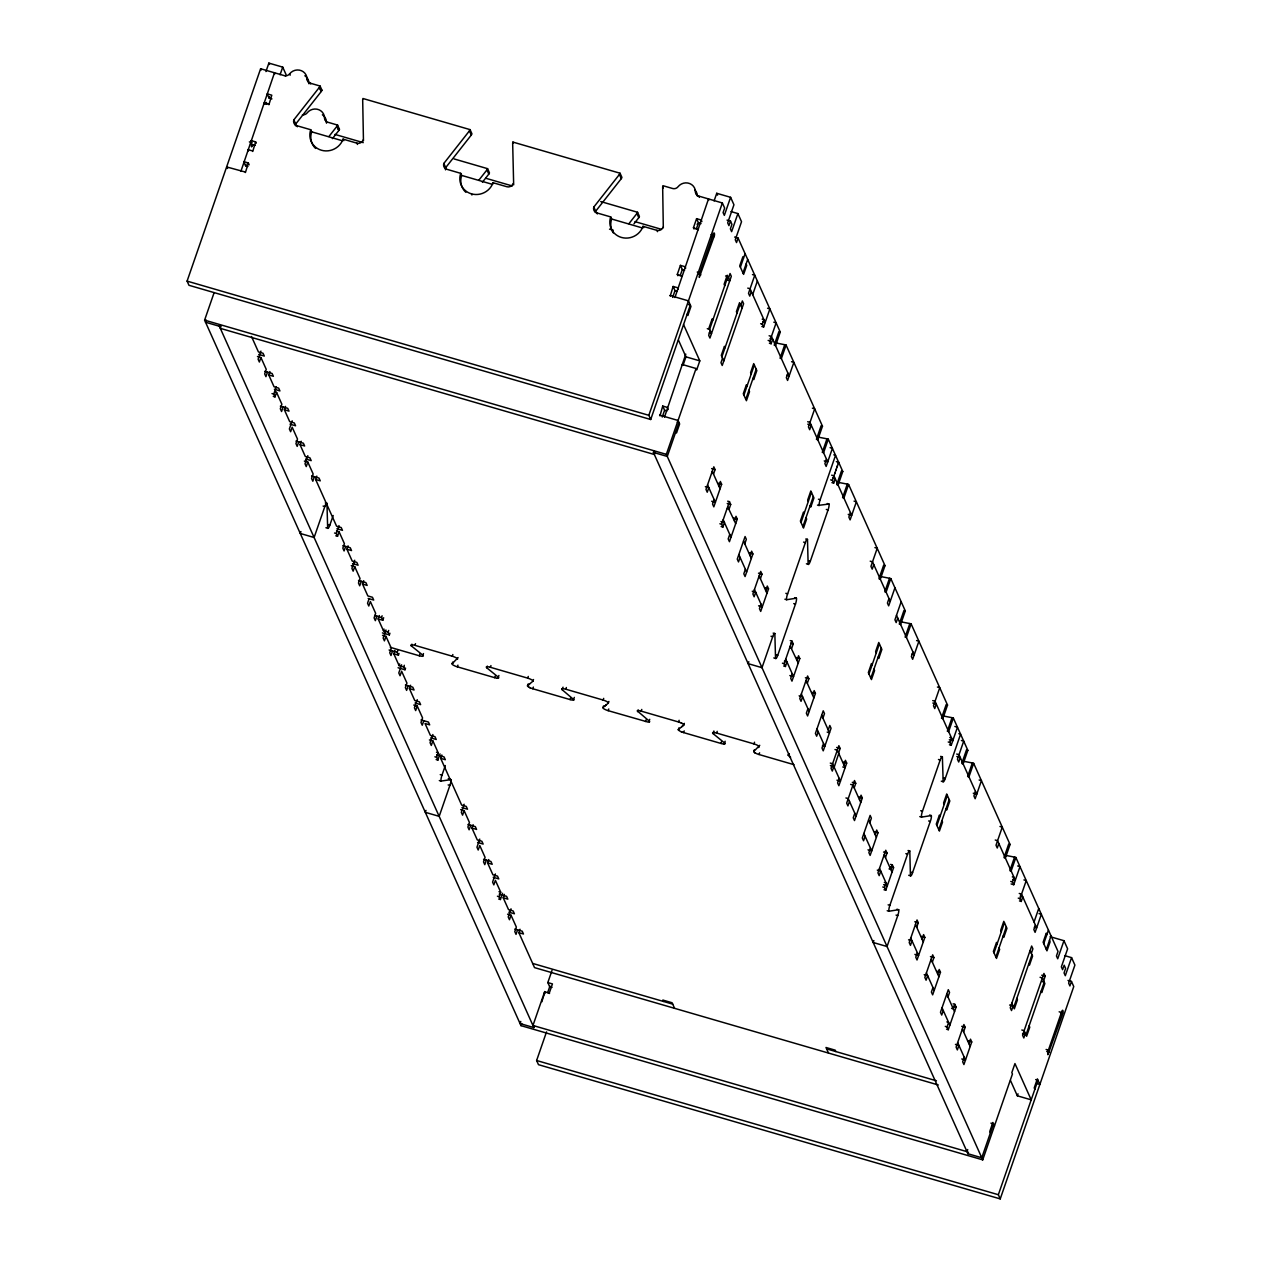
<?xml version="1.0" encoding="UTF-8"?>
<svg xmlns="http://www.w3.org/2000/svg" width="1262" height="1262" viewBox="0 0 1262 1262"><rect width="100%" height="100%" fill="white"/><g stroke="black" fill="none" stroke-linecap="round" stroke-linejoin="round"><path stroke-width="1.5" d="M528.147 683.972L527.548 685.676A4.922 1.136 19.1 0 0 532.785 688.752L570.881 699.811A4.922 1.136 19.1 0 0 574.084 699.889L562.158 689.715L563.041 687.175M603.552 705.9L602.968 707.588A4.922 1.136 19.1 0 0 608.205 710.68L647.753 722.006A4.922 1.136 19.1 0 0 649.141 721.012L637.215 710.837A4.922 1.136 19.1 0 1 640.418 710.916L678.53 721.974A4.922 1.136 19.1 0 1 683.752 725.051L684.335 723.363M678.483 730.02A4.701 1.088 19.1 0 1 678.341 729.767L678.972 727.827M266.661 104.083L266.44 102.49L265.351 104.052M678.388 729.515L683.752 725.051M805.771 538.984L807.491 539.489A4.922 1.025 -73.8 0 0 805.929 541.051L787.046 595.585A4.922 1.025 -73.8 0 0 786.636 599.734L784.901 599.229M908.703 875.292L910.438 875.796A4.922 1.025 -73.8 0 0 912 874.25L930.883 819.716A4.922 1.025 -73.8 0 0 931.293 815.567L929.573 815.063M256.218 143.205L255.634 141.896L251.012 140.555C252.368 142.085 250.097 150.919 252.889 144.736M727.717 501.188L729.452 501.677L721.627 524.266L722.874 527.059L721.138 526.554M727.685 506.772L735.699 523.635M790.249 640.607L791.968 641.112L784.159 663.702L785.406 666.494L783.67 665.989M790.217 646.191L798.231 663.055M688.027 304.363L690.33 305.041L650.703 419.505L188.969 285.291L187.091 281.11L260.619 68.747L284.218 75.61A4.922 4.669 -24.2 0 0 289.613 73.859A9.828 9.339 -24.2 0 1 307.029 78.922A4.922 4.669 -24.2 0 0 310.342 83.197L310.689 83.986M265.935 71.571L268.869 63.1L282.72 67.123L286.064 74.584L285.464 76.272M247.888 166.489L245.585 165.811L246.106 164.312M271.945 98.893L269.058 98.042L269.516 96.732M245.427 172.531L248.33 162.972L243.708 161.631L245.585 165.811M252.731 151.456L255.634 141.896M268.901 104.762L271.787 95.202L267.181 93.861L269.058 98.042M280.069 74.758L282.72 67.123M1010.515 1080.556L1017.346 1095.81L1031.196 1099.833L1014.948 1063.582L1011.824 1072.621L1012.439 1074.009L982.719 1159.857L520.985 1025.643L204.602 320.138L214.13 292.61M206.274 320.122L205.532 322.236L219.383 326.259L533.889 1027.583L520.039 1023.561L520.78 1021.447M219.383 326.259L219.935 324.713M221.055 326.243L220.329 328.357L654.363 454.509L655.088 452.395M260.934 351.104L258.111 359.228L259.357 362.02L260.934 357.509L257.464 356.499M267.497 372.148L265.935 376.66L264.673 373.867L266.25 369.356L260.934 357.509M274.39 389.295L279.927 390.92L278.681 388.128L274.059 386.787L268.743 374.924L269.91 371.549M273.27 396.378L274.99 396.883L273.744 394.091L276.283 386.74M274.99 396.883L276.567 392.356L274.832 391.851M283.13 406.995L281.568 411.522L280.306 408.73L281.868 404.219L276.567 392.356M290.023 424.158L295.56 425.767L294.314 422.975L289.692 421.634L284.376 409.787L285.543 406.396M292.185 420.814L289.377 428.954L290.623 431.73L292.185 427.219L297.501 439.066L295.939 443.593L297.185 446.369L298.763 441.858M305.656 459.021L311.193 460.63L309.931 457.838L305.325 456.497L300.009 444.65L301.176 441.258M307.818 455.677L305.01 463.801L306.256 466.593L307.818 462.081L304.363 461.072M314.396 476.72L312.818 481.232L311.572 478.44L313.134 473.928L307.818 462.081M336.907 528.731L342.459 530.34L341.197 527.548L336.591 526.207L315.642 479.497L316.809 476.121M300.94 531.539L300.261 533.463L314.112 537.502L324.839 506.519A4.922 1.025 -73.8 0 1 326.953 503.333L325.28 502.939M325.927 527.737L327.663 528.226A4.922 1.025 -73.8 0 0 329.855 525.102L333.184 515.511M335.787 535.798L337.522 536.303L336.276 533.51L339.005 525.607M337.522 536.303L339.084 531.791L336.481 531.034M345.646 546.43L344.084 550.942L342.838 548.15L344.4 543.638L339.084 531.791M352.54 563.593L358.077 565.202L356.83 562.41L352.208 561.069L346.908 549.222L348.075 545.831M354.717 560.249L351.909 568.373L353.155 571.165L354.717 566.638L351.262 565.644M361.279 581.277L359.717 585.805L358.471 583.012L360.033 578.501L354.717 566.638M368.173 598.44L373.71 600.049L372.464 597.273L367.841 595.932L362.525 584.069L363.708 580.678M369.103 598.709L367.542 603.236L368.788 606.012L370.35 601.501L375.666 613.348L374.104 617.875L375.35 620.667L376.912 616.14M382.418 632.893L389.343 634.912L388.097 632.12L383.474 630.779L378.158 618.932L379.341 615.54M378.158 618.932L382.78 620.273L381.534 617.481L382.118 615.793M382.78 620.273L383.664 617.733M383.474 630.779L384.058 629.091M385.983 629.959L383.159 638.083L384.421 640.875L385.983 636.363L382.512 635.354M388.097 632.12L388.68 630.432M389.343 634.912L389.926 633.224M392.545 651.003L390.983 655.514L389.737 652.722L391.299 648.211L385.983 636.363M398.051 667.756L404.976 669.775L403.73 666.983L399.107 665.642L393.791 653.795L394.974 650.403M393.791 653.795L398.413 655.136L397.167 652.344L397.751 650.64M398.413 655.136L398.997 653.432M399.107 665.642L399.691 663.938M401.616 664.806L398.792 672.946L400.054 675.738L401.616 671.21L406.932 683.073L405.354 687.585L406.616 690.377L408.178 685.85M403.73 666.983L404.313 665.279M423.48 653.558L422.896 655.246L411.333 645.876L411.917 644.172M404.976 669.775L405.559 668.071M411.333 645.876A4.922 1.136 19.1 0 1 411.081 644.977L411.775 644.819A4.922 1.136 19.1 0 1 414.693 645.292L415.529 643.667M390.305 647.343L419.284 655.767L419.867 654.063M415.072 703.013L420.609 704.622L419.363 701.846L414.741 700.489L409.424 688.642L410.607 685.25M417.249 699.669L414.425 707.808L415.671 710.585L417.249 706.073L413.778 705.064M423.811 720.712L422.249 725.224L420.987 722.448L422.565 717.92L417.249 706.073M414.946 645.355L452.269 656.208L452.853 654.521M452.727 662.061L452.143 663.749A4.922 1.136 19.1 0 0 452.08 663.938L452.395 664.459A4.922 1.136 19.1 0 0 453.799 665.405L455.219 666.084A4.922 1.136 19.1 0 0 457.365 666.825L494.688 677.678A4.922 1.136 19.1 0 0 498.316 677.173L498.9 675.47M452.806 663.197L452.143 663.749L458.09 657.597M432.882 734.531L430.058 742.655L431.304 745.448L432.882 740.936L429.411 739.926M457.365 666.825L457.948 665.137M436.147 759.582L437.882 760.087L436.62 757.295L438.182 752.783L432.882 740.936M437.882 760.087L440.028 753.871M461.971 807.585L467.508 809.194L466.262 806.402L461.64 805.061L440.69 758.352L441.858 754.976M425.988 810.393L425.31 812.318L439.176 816.356L449.903 785.374M439.318 780.563L441.053 781.068A4.922 1.025 -73.8 0 1 441.984 775.152L445.312 765.545M487.337 666.099L486.738 667.787L498.316 677.173M486.58 666.857A4.701 1.088 19.1 0 1 486.911 666.762L487.921 666.778A4.922 1.136 19.1 0 1 490.366 667.282L490.95 665.595M494.688 677.678L495.288 675.99M464.132 804.241L461.324 812.381L462.57 815.157L464.132 810.646L460.677 809.636M470.71 825.285L469.133 829.797L467.887 827.02L469.448 822.493L464.132 810.646M477.588 842.448L483.141 844.057L481.879 841.265L477.273 839.924L471.956 828.077L473.124 824.685M533.51 679.524L532.911 681.212A4.922 1.136 19.1 0 0 527.69 678.136L528.273 676.432M479.765 839.104L476.957 847.228L478.203 850.02L479.765 845.508L485.081 857.355L483.52 861.867L484.766 864.659L486.327 860.148M532.785 688.752L533.369 687.064M670.232 296.018L673.119 286.458L677.741 287.799L678.325 289.108M677.883 275.715L677.3 274.406L680.423 265.367L685.045 266.708L685.692 268.143M694.053 229.021L693.453 227.712L696.592 218.673L701.215 220.03L701.909 221.591M672.646 297.406L674.996 290.639L673.119 286.458M680.155 275.763L682.3 269.547L680.423 265.367M696.308 229.069L698.47 222.869L696.592 218.673M714.103 200.91L716.737 193.291L730.603 197.314L733.948 204.76L727.685 222.838L728.931 225.63L730.493 221.102L727.038 220.109M493.221 877.295L498.774 878.904L497.512 876.128L492.906 874.787L487.589 862.924L488.757 859.548M650.703 419.505L648.826 415.308L722.353 202.961L698.769 196.099A4.922 4.669 -24.2 0 1 695.457 191.824A9.828 9.339 -24.2 0 0 678.041 186.76A4.922 4.669 -24.2 0 1 672.646 188.511L662.913 185.688A4.922 4.669 -24.2 0 0 662.66 187.028L663.307 227.696M495.398 873.951L492.59 882.091L493.836 884.883L495.398 880.355L500.714 892.202L499.153 896.73L500.399 899.522L498.664 899.017M730.603 197.314L724.341 215.376L723.094 212.6L724.656 208.072L722.353 202.961M659.947 415.892L662.724 406.064L667.346 407.405L668.276 409.503M562.158 689.715A4.922 1.136 19.1 0 1 563.546 688.721L565.786 689.21L566.37 687.506M662.25 417.028L664.601 410.245L662.724 406.064M685.787 354.149L664.506 417.091M683.026 365.317L685.96 356.846L678.499 340.204M990.922 1123.133L993.509 1123.89L981.773 1157.775L967.922 1153.736L653.416 452.427L653.953 450.865M500.399 899.522L502.56 893.307M730.966 211.559L737.891 213.578L731.629 231.656L730.382 228.864L731.944 224.336L730.493 221.102M570.108 699.605L570.692 697.902M508.854 912.158L514.407 913.767L513.145 910.975L508.539 909.634L503.222 897.787L504.39 894.395M573.721 699.101L574.32 697.397M734.626 237.051L738.096 238.061L736.535 242.572L735.273 239.78L741.535 221.718L737.891 213.578M982.719 1159.857L666.336 454.352L696.056 368.504L682.206 364.481L682.6 365.349M683.562 324.618L699.811 360.869L696.687 369.908L696.056 368.504M710.238 330.754L708.676 335.266L709.938 338.058L731.313 276.315L730.067 273.523L728.505 278.034M511.031 908.814L508.223 916.938L509.469 919.73L511.031 915.218L507.576 914.209M740.384 267.181L745.085 253.63M742.987 272.986L747.688 259.436M517.594 929.857L516.032 934.369L514.786 931.577L516.347 927.065L511.031 915.218M938.281 1084.973L534.536 967.623L518.856 932.65L520.023 929.258M608.915 701.435L608.331 703.139A4.922 1.136 19.1 0 0 603.11 700.047L603.693 698.359M721.911 356.767L740.163 304.063M722.542 358.171L720.981 362.683L722.227 365.475L743.602 303.732L742.356 300.94L740.794 305.451M751.332 291.569L749.754 296.097L748.508 293.305L754.771 275.226L752.467 274.564M608.205 710.68L608.789 708.976M752.688 294.598L757.374 281.047M761.885 326.495L763.62 327L762.374 324.208L763.936 319.696L762.201 319.191M705.348 486.675L708.818 487.684L707.241 492.212L705.994 489.419L713.819 466.83L715.065 469.622L713.503 474.133M520.985 1025.643L521.711 1023.529M763.62 327L769.883 308.922L767.564 308.259M743.902 395.132L754.329 365.018M637.578 711.642L638.162 709.938M745.779 399.313L756.206 369.198M714.118 499.531L712.557 504.059L713.819 506.851L721.627 484.261L720.381 481.469L718.819 485.98M641.191 711.121L641.774 709.433M769.394 343.232L771.129 343.737L769.867 340.945L776.13 322.867L773.827 322.204M549.538 993.478L544.695 991.601L532.958 1025.485L966.992 1151.654L967.717 1149.54M551.999 987.42L549.696 986.758L547.818 982.577L552.03 970.399M542.076 1000.782L542.029 1001.697M542.266 1000.214L543.244 997.39M543.638 996.254L544.616 993.431M533.889 1027.583L534.441 1026.038M771.129 343.737L772.691 339.21L770.088 338.453M547.692 992.547L549.948 986.048M549.317 992.957L552.44 983.918L547.818 982.577M645.529 721.517L646.112 719.829M780.263 332.08L775.562 345.63A4.922 1.136 19.1 0 1 774.221 345.189L778.906 331.638A4.922 1.136 19.1 0 0 780.263 332.08L738.096 238.061M649.141 721.012L649.725 719.324M1067.999 980.432L1071.47 981.442L1073.757 986.553L1000.23 1198.9L538.495 1064.686L536.618 1060.506L546.525 1031.89M784.775 344.7L780.074 358.25A4.922 1.136 19.1 0 1 781.367 358.566L786.068 345.015A4.922 1.136 19.1 0 0 784.775 344.7L775.925 342.98M722.874 527.059L724.435 522.547L720.981 521.537M729.452 501.677L730.698 504.469L729.136 508.996L727.401 508.491M729.751 534.394L728.19 538.921L729.436 541.698L737.26 519.108L736.014 516.316L734.452 520.843M787.898 373.142L786.336 377.654L787.583 380.446L793.845 362.383L791.542 361.705M678.53 721.974L679.114 720.287M740.068 557.394L738.507 561.921L737.26 559.129L745.085 536.539L746.331 539.331L744.769 543.843M724.719 743.87A5.158 1.199 19.1 0 1 724.404 743.965L723.394 743.949A4.922 1.136 19.1 0 1 720.949 743.444L683.61 732.591L684.209 730.903M745.385 569.257L743.823 573.768L745.069 576.56L752.893 553.971L751.647 551.178L750.085 555.706M760.402 578.706L761.964 574.178L760.718 571.402L752.893 593.992L754.14 596.784L755.701 592.257L752.247 591.247M724.12 743.981L724.404 743.965A4.922 1.136 19.1 0 0 724.656 743.034L712.998 733.553L713.882 731.013M822.477 426.209L817.776 439.76A4.922 1.136 19.1 0 1 816.435 439.318L821.12 425.767A4.922 1.136 19.1 0 0 822.477 426.209L786.068 345.015M761.018 604.104L759.456 608.631L760.702 611.423L768.526 588.833L767.28 586.041L765.718 590.553M712.998 733.553A4.922 1.136 19.1 0 1 716.611 733.048L717.195 731.345M748.823 661.714L748.145 663.654L761.996 667.677L772.723 636.695A4.922 1.025 -73.8 0 1 774.836 633.508L775.546 658.417L773.811 657.912M720.949 743.444L721.533 741.756M826.989 438.829L822.288 452.38A4.922 1.136 19.1 0 1 823.581 452.711L828.282 439.16A4.922 1.136 19.1 0 0 826.989 438.829L818.139 437.109M725.145 741.236L724.656 743.034M801.007 522.484L811.45 492.354M802.884 526.664L813.327 496.534M826.468 459.116L824.891 463.643L826.153 466.435L832.399 448.357L830.096 447.679M806.418 563.783L808.137 564.288A4.922 1.025 -73.8 0 0 810.33 561.164L828.061 509.958A4.922 1.025 -73.8 0 0 829.008 504.043L819.148 505.273A4.922 1.025 -73.8 0 1 820.174 499.689L835.539 455.33L833.803 454.825M834.75 473.597L835.144 472.461M835.917 470.205L836.312 469.07M837.1 466.814L837.479 465.694M838.268 463.422L838.662 462.302L836.343 461.624M831.926 482.652L833.646 483.157L832.399 480.365L838.662 462.302M833.646 483.157L835.223 478.645L832.62 477.888M775.546 658.417A4.922 1.025 -73.8 0 0 777.739 655.293L795.47 604.088A4.922 1.025 -73.8 0 0 796.417 598.172L794.681 597.667M842.779 471.499L838.094 485.05A4.922 1.136 19.1 0 1 836.738 484.608L841.438 471.057A4.922 1.136 19.1 0 0 842.779 471.499L828.282 439.16M716.611 733.048L753.935 743.902L754.534 742.198M794.035 764.693L759.03 754.518A4.922 1.136 19.1 0 1 756.38 753.54L755.07 752.878A4.922 1.136 19.1 0 1 753.777 751.489L754.392 749.738M847.291 484.119L842.606 497.67A4.922 1.136 19.1 0 1 843.899 498.001L848.585 484.45A4.922 1.136 19.1 0 0 847.291 484.119L838.441 482.399M785.406 666.494L786.967 661.966L784.365 661.225M791.968 641.112L793.23 643.904L791.668 648.416L789.933 647.911M759.756 745.29L753.808 751.442M759.03 754.518L759.614 752.815M792.284 673.829L790.722 678.341L791.968 681.133L799.792 658.543L798.546 655.751L796.969 660.263M850.43 512.577L848.869 517.089L850.115 519.881L856.377 501.803L854.058 501.14M807.286 683.278L808.863 678.751L807.601 675.975L799.777 698.564L801.039 701.341L802.6 696.829L799.13 695.819M790.58 757.232L788.419 755.481L789.002 753.777M807.917 708.676L806.355 713.204L807.601 715.98L815.426 693.39L814.179 690.614L812.602 695.125M873.777 564.619L872.216 569.146L870.954 566.354L877.216 548.276L874.913 547.613M818.233 731.692L816.672 736.203L815.41 733.411L823.234 710.822L824.496 713.614L822.919 718.125M823.55 743.539L821.988 748.05L823.234 750.843L831.059 728.253L829.797 725.461L828.235 729.988M884.993 565.644L880.308 579.195A4.922 1.136 19.1 0 1 878.967 578.753L883.652 565.202A4.922 1.136 19.1 0 0 884.993 565.644L848.585 484.45M889.505 578.264L884.82 591.815A4.922 1.136 19.1 0 1 886.113 592.13L890.798 578.58A4.922 1.136 19.1 0 0 889.505 578.264L880.655 576.545M888.984 598.551L887.423 603.062L888.669 605.855L894.932 587.792M838.552 752.988L840.113 748.476L838.867 745.684L831.043 768.274L832.305 771.066L833.866 766.539L830.396 765.529M831.532 766.444L834.166 767.217L838.757 753.446M868.966 673.987L879.393 643.872M870.827 678.167L881.27 648.053M839.183 778.402L837.605 782.913L838.867 785.705L846.692 763.116L845.43 760.323L843.868 764.835M901.178 601.722L894.932 619.8L896.178 622.592L897.739 618.064M905.311 610.934L900.611 624.485A4.922 1.136 19.1 0 1 899.27 624.043L903.971 610.492A4.922 1.136 19.1 0 0 905.311 610.934L890.798 578.58M909.823 623.554L905.122 637.105A4.922 1.136 19.1 0 1 906.416 637.436L911.117 623.87A4.922 1.136 19.1 0 0 909.823 623.554L900.973 621.835M849.5 801.402L847.922 805.913L846.676 803.137L854.5 780.531L855.746 783.323L854.185 787.851M854.816 813.249L853.238 817.776L854.5 820.552L862.325 797.963L861.063 795.186L859.501 799.698M912.962 651.997L911.385 656.524L912.647 659.3L918.894 641.238L916.591 640.56M865.133 836.264L863.555 840.776L862.309 837.984L870.133 815.394L871.379 818.186L869.818 822.698M870.433 848.111L868.871 852.623L870.133 855.415L877.942 832.825L876.696 830.033L875.134 834.561M885.451 857.561L887.012 853.049L885.766 850.257L877.942 872.847L879.188 875.639L880.75 871.111L877.295 870.102M884.031 889.773L885.75 890.278L884.504 887.486L886.066 882.958L884.346 882.469M890.593 864.391L892.329 864.896L890.767 869.408L889.032 868.903M947.525 705.064L942.84 718.614A4.922 1.136 19.1 0 1 941.484 718.173L946.184 704.622A4.922 1.136 19.1 0 0 947.525 705.064L911.117 623.87M885.75 890.278L893.575 867.688L892.329 864.896M873.872 940.569L873.194 942.509L887.044 946.532L897.771 915.565A4.922 1.025 -73.8 0 0 898.749 909.823L896.966 909.192M952.037 717.684L947.336 731.234A4.922 1.136 19.1 0 1 948.645 731.566L953.331 718.015A4.922 1.136 19.1 0 0 952.037 717.684L943.187 715.964M887.202 910.738L888.937 911.243A4.922 1.025 -73.8 0 1 889.868 905.327L907.599 854.122A4.922 1.025 -73.8 0 1 909.792 850.998L908.056 850.509M919.793 816.609L921.528 817.113A4.922 1.025 -73.8 0 1 922.459 811.214L940.19 760.008A4.922 1.025 -73.8 0 1 942.383 756.885L940.647 756.38M949.466 744.785L951.201 745.29L949.955 742.498L951.516 737.986L949.781 737.481M951.201 745.29L957.464 727.212L954.861 726.455M936.909 825.506L947.336 795.375M938.786 829.686L949.213 799.572M967.844 750.354L963.143 763.92A4.922 1.136 19.1 0 1 961.802 763.478L966.487 749.912A4.922 1.136 19.1 0 0 967.844 750.354L953.331 718.015M972.355 762.974L967.654 776.524A4.922 1.136 19.1 0 1 968.948 776.856L973.649 763.305A4.922 1.136 19.1 0 0 972.355 762.974L963.505 761.254M916.717 927.27L918.279 922.759L917.032 919.966L909.208 942.556L910.454 945.348L912.016 940.821L908.561 939.827M917.332 952.684L915.77 957.195L917.017 959.988L924.841 937.398L923.595 934.606L922.033 939.117M975.479 791.432L973.917 795.943L975.163 798.736L981.426 780.657L979.123 779.995M932.35 962.133L933.912 957.606L932.665 954.829L924.841 977.419L926.087 980.195L927.649 975.684L924.194 974.674M932.965 987.531L931.403 992.058L932.65 994.85L940.474 972.245L939.228 969.468L937.666 973.98M998.826 843.473L997.264 848.001L996.018 845.209L1002.265 827.131L999.961 826.468M943.282 1010.546L941.72 1015.058L940.474 1012.266L948.298 989.676L949.545 992.468L947.983 996.98M1010.057 844.499L1005.357 858.05A4.922 1.136 19.1 0 1 1004.016 857.608L1008.701 844.057A4.922 1.136 19.1 0 0 1010.057 844.499L973.649 763.305M946.547 1029.193L948.283 1029.697L947.036 1026.905L948.598 1022.394L946.863 1021.889M953.125 1003.811L954.861 1004.315L953.299 1008.843L951.564 1008.338M948.283 1029.697L956.107 1007.108L954.861 1004.315M1014.569 857.119L1009.868 870.67A4.922 1.136 19.1 0 1 1011.162 870.985L1015.863 857.434A4.922 1.136 19.1 0 0 1014.569 857.119L1005.719 855.399M1011.13 883.952L1013.733 884.709L1012.471 881.917L1014.033 877.405L1012.313 876.901M1013.733 884.709L1019.98 866.647L1017.677 865.969M963.616 1031.843L965.178 1027.331L963.916 1024.539L956.107 1047.129L957.353 1049.921L958.915 1045.393L955.444 1044.4M994.014 952.842L1004.442 922.727M995.892 957.022L1006.319 926.907M964.231 1057.256L962.669 1061.768L963.916 1064.56L971.74 1041.97L970.494 1039.178L968.916 1043.69M1019.491 900.942L1021.226 901.447L1019.98 898.654L1026.243 880.576L1023.924 879.914M1021.226 901.447L1022.788 896.919L1020.201 896.178M1034.051 922.017L1038.736 908.466M1035.408 925.046L1033.846 929.558L1035.092 932.35L1041.355 914.272L1039.036 913.609M1031.338 953.331L1032.9 948.819L1031.653 946.027L1010.263 1007.77L1011.509 1010.562L1013.086 1006.051L1009.616 1005.041M1013.702 1007.439L1031.953 954.735M967.922 1153.736L968.459 1152.19M1043.737 943.629L1048.438 930.078M1046.34 949.45L1051.041 935.883M1025.375 1033.468L1023.813 1037.979L1022.567 1035.187L1043.942 973.444L1045.188 976.236L1043.627 980.748M1050.11 936.672L1063.961 940.695L1057.714 958.773L1056.452 955.981L1058.013 951.453L1015.863 857.434M1017.346 1095.81L1018.04 1093.838M1064.639 955.618L1071.564 957.637L1065.302 975.715L1064.055 972.923L1065.617 968.396L1064.166 965.178L1062.604 969.689L1061.358 966.897L1067.62 948.835L1063.961 940.695M1071.47 981.442L1069.892 985.953L1068.646 983.161L1074.909 965.099L1071.564 957.637M1000.23 1198.9L998.352 1194.72L1037.979 1080.256L1035.676 1079.594M457.538 659.237L457.538 659.237A4.922 1.136 19.1 0 0 456.229 657.849L454.919 657.187A4.922 1.136 19.1 0 0 452.269 656.208M295.466 125.79A4.922 4.669 -24.2 0 1 295.718 124.023L293.841 119.843L319.428 87.267A4.922 4.669 -24.2 0 0 320.075 86.037L310.342 83.197M295.718 124.023L321.305 91.448A4.922 4.669 -24.2 0 0 321.952 90.217L320.075 86.037M328.94 136.485L336.938 126.31A4.922 4.669 -24.2 0 0 337.585 125.08L327.836 122.24A4.922 4.669 -24.2 0 1 324.539 117.965A9.828 9.339 -24.2 0 0 307.123 112.902A4.922 4.669 -24.2 0 1 302.423 114.795M332.411 138.631L338.815 130.491A4.922 4.669 -24.2 0 0 339.462 129.26L337.585 125.08M445.502 169.849A4.922 4.669 -24.2 0 1 445.707 167.625L443.83 163.445L469.417 130.869A4.922 4.669 -24.2 0 0 470.063 129.623L362.935 98.499A4.922 4.669 -24.2 0 0 362.683 99.84L363.456 140.76M445.707 167.625L471.294 135.05A4.922 4.669 -24.2 0 0 471.941 133.819L470.063 129.623M478.929 180.087L486.927 169.913A4.922 4.669 -24.2 0 0 487.574 168.666L454.099 158.933M482.399 182.233L488.804 174.093A4.922 4.669 -24.2 0 0 489.451 172.847L487.574 168.666M595.427 212.521A4.922 4.669 -24.2 0 1 595.68 211.227L593.818 207.047L619.405 174.456A4.922 4.669 -24.2 0 0 620.052 173.225L512.924 142.085A4.922 4.669 -24.2 0 0 512.672 143.442L513.666 184.883M595.68 211.227L621.283 178.652A4.922 4.669 -24.2 0 0 621.929 177.406L620.052 173.225M628.918 223.69L636.916 213.499A4.922 4.669 -24.2 0 0 637.562 212.268L600.728 201.557M633.997 223.8L638.793 217.679A4.922 4.669 -24.2 0 0 639.424 216.449L637.562 212.268M528.226 685.108L529.567 684.004M604.987 705.915L606.328 704.811M681.732 726.723L683.073 725.618M758.494 747.53L759.172 746.978A4.922 1.136 19.1 0 0 757.5 745.321L756.08 744.643A4.922 1.136 19.1 0 0 753.935 743.902M527.548 685.676L532.911 681.212M602.968 707.588L608.331 703.139M786.636 599.734L796.417 598.172M441.053 781.068L450.865 779.648A4.922 1.025 -73.8 0 1 449.887 785.421L448.152 784.917M921.528 817.113L931.293 815.567M888.937 911.243L898.702 909.681M487.195 666.746L486.911 666.762A4.922 1.136 19.1 0 0 486.643 667.693L486.643 667.693M497.528 678.215L497.338 678.215M713.787 732.512L713.961 732.512A4.764 1.104 19.1 0 1 714.607 732.591M320.122 89.681L321.952 90.217M698.47 222.869L701.057 223.611M268.664 104.241L264.042 102.9L264.578 104.083M693.453 227.712L698.375 229.716M711.137 234.669L712.872 235.174L713.803 237.272L699.274 277.419L699.716 273.16L712.872 235.174C714.828 228.217 715.791 240.08 711.5 236.593M337.632 128.724L339.462 129.26M334.935 134.403L363.251 142.638M485.902 178.289L512.325 185.971M634.991 221.623L661.398 229.305M293.841 119.843A4.922 4.669 -24.2 0 0 296.885 125.711L310.736 129.734A17.211 16.343 -24.2 0 0 321.431 150.241A17.211 16.343 -24.2 0 0 343.059 139.136L356.909 143.158A4.922 4.669 -24.2 0 0 363.093 139.972M443.83 163.445A4.922 4.669 -24.2 0 0 446.874 169.297L460.725 173.336A17.211 16.343 -24.2 0 0 471.42 193.843L471.941 195.011M471.42 193.843A17.211 16.343 -24.2 0 0 493.048 182.722L506.898 186.744A4.922 4.669 -24.2 0 0 513.082 183.574M593.818 207.047A4.922 4.669 -24.2 0 0 596.863 212.899L610.713 216.922A17.211 16.343 -24.2 0 0 621.409 237.43A17.211 16.343 -24.2 0 0 643.036 226.324L656.887 230.347A4.922 4.669 -24.2 0 0 663.071 227.176M310.736 129.734L311.682 131.832L341.986 140.634M460.725 173.336L461.671 175.418L492.196 184.299M610.713 216.922L611.66 219.02L641.948 227.823M609.53 229.148L613.3 230.236M725.571 275.968L727.874 276.646L709.623 329.35L707.304 328.688M727.433 280.148L729.751 280.827L727.243 275.242L724.12 284.281L724.751 285.685M249.355 141.88L251.943 142.638M697.239 272.071L699.826 272.829L700.773 274.911L698.454 274.248M747.767 288.115L750.07 288.793L765.182 322.488L762.879 321.81M250.57 144.057L255.192 145.398M682.3 269.547L684.603 270.226M252.495 150.935L247.888 149.594L248.472 150.888M677.3 274.406L682.143 276.268M674.996 290.639L677.016 291.222M226.876 166.994L245.191 172.011M669.996 295.482L688.468 300.861L690.961 306.429L687.837 315.468L687.206 314.08M760.639 323.703L762.374 324.208M769.126 335.755L771.445 336.433L789.16 375.934L786.841 375.256M768.148 340.44L769.867 340.945M709.181 332.868L711.5 333.531L708.992 327.962L712.131 318.923L712.746 320.311M685.96 356.846L699.811 360.869M812.381 408.178L814.684 408.856L808.437 426.919L809.683 429.711L811.245 425.199L807.79 424.19M807.696 421.729L809.999 422.407L827.714 461.908L824.244 460.898M664.601 410.245L666.92 410.923M659.6 415.103L678.073 420.467L679.634 423.953L676.495 432.992L675.88 431.604M677.268 422.06L679.003 422.565L667.267 456.45L653.416 452.427M187.091 281.11L648.826 415.308M831.658 475.19L833.961 475.853L851.676 515.353L848.222 514.36M830.664 479.875L832.399 480.365M204.602 320.138L666.336 454.352M818.423 499.231L820.174 499.689M711.61 468.612L715.065 469.622M827.273 503.538L829.008 504.043M817.492 505.1L819.227 505.605M826.326 509.454L828.061 509.958M718.173 483.251L721.627 484.261M258.757 354.448L264.294 356.058L263.048 353.265L258.426 351.924L251.517 336.528M727.243 503.459L730.698 504.469M264.72 371.344L272.103 373.489L273.365 376.281L268.743 374.924M711.689 501.251L715.38 502.323L707.556 484.892M733.806 518.098L737.26 519.108M870.212 561.164L872.515 561.842L890.246 601.343M803.578 542.108L805.314 542.613M272.008 393.586L273.744 394.091M719.892 523.777L721.627 524.266M280.353 406.19L287.736 408.336L288.998 411.128L284.376 409.787M808.595 560.659L810.33 561.164M749.439 552.961L752.893 553.971M758.494 573.185L761.964 574.178M295.986 441.053L303.369 443.199L304.631 445.991L300.009 444.65M785.847 593.314L787.567 593.818M765.072 587.824L768.526 588.833M793.735 603.583L795.47 604.088M311.619 475.916L319.002 478.061L320.248 480.838L315.642 479.497M758.572 605.823L762.264 606.896L754.455 589.464M911.905 654.11L914.209 654.789L896.493 615.288M773.164 633.114L774.9 633.619M323.104 506.062L324.823 506.567M770.987 636.237L772.707 636.742M790.627 643.147L793.23 643.904M937.429 687.033L939.748 687.711L933.486 705.773L934.732 708.566L936.294 704.054L932.839 703.044M796.322 657.534L799.792 658.543M328.12 524.613L329.855 525.102M776.004 654.789L777.739 655.293M932.744 700.599L935.047 701.262L952.763 740.762L949.308 739.753M334.54 533.021L336.276 533.51M782.424 663.197L784.159 663.702M805.393 677.757L808.863 678.751M342.885 545.626L350.268 547.771L351.514 550.563L346.908 549.222M789.838 675.533L793.53 676.606L785.721 659.19M958.852 733.679L960.587 734.184L945.206 778.591L943.471 778.086L945.222 778.544A4.922 1.025 -73.8 0 1 943.171 781.856L942.383 756.885M811.955 692.396L815.426 693.39M961.407 740.478L963.711 741.157L957.448 759.235L958.71 762.011L960.272 757.5L956.801 756.49M948.219 741.993L949.955 742.498M956.706 754.045L959.01 754.708L976.741 794.208L973.27 793.214M358.518 580.473L365.901 582.634L367.147 585.41L362.525 584.069M938.471 759.503L940.19 760.008M827.178 732.102L829.497 732.765L821.672 715.349M836.659 747.467L840.113 748.476M374.609 615.477L381.534 617.481M822.493 745.653L824.796 746.331L816.987 728.9M835.002 749.533L837.305 750.196L845.114 767.627L842.811 766.965M941.294 781.178L943.029 781.683M843.221 762.106L846.692 763.116M830.301 763.084L832.604 763.747L840.429 781.178L836.958 780.184M490.366 667.282L527.69 678.136M565.786 689.21L603.11 700.047M852.292 782.314L855.746 783.323M389.09 649.993L397.167 652.344M850.635 784.38L852.938 785.059L860.747 802.49M920.724 810.709L922.459 811.214M858.854 796.953L862.325 797.963M995.261 840.019L997.579 840.697L1015.295 880.198L1012.976 879.519M928.627 820.963L930.362 821.467M845.934 797.947L848.238 798.609L856.062 816.041M405.402 685.045L412.8 687.191L414.046 689.983L409.424 688.642M874.487 831.816L877.942 832.825M1010.752 881.428L1012.471 881.917M905.864 853.633L907.599 854.122M883.558 852.039L887.012 853.049M1019.239 893.464L1021.542 894.143L1036.654 927.838L1034.351 927.16M421.035 719.908L428.433 722.053L429.679 724.845L425.057 723.505L430.374 735.352L434.996 736.692L436.242 739.485L430.705 737.876M868.004 849.831L871.695 850.903L863.871 833.472M1018.245 898.15L1019.98 898.654M910.896 872.168L912.631 872.673M890.12 866.678L893.575 867.688M436.463 752.278L438.182 752.783M436.668 754.771L444.05 756.916L445.312 759.708L440.69 758.352M883.621 884.678L887.328 885.75L879.504 868.319M434.901 756.79L436.62 757.295M882.769 886.981L884.504 887.486M440.249 774.647L441.984 775.152M888.132 904.838L889.868 905.327M448.231 778.749L450.818 779.506M896.036 915.092L897.771 915.597M914.808 921.749L918.279 922.759M921.386 936.388L924.841 937.398M1041.734 975.226L1045.188 976.236M1040.077 977.293L1042.38 977.971L1044.873 983.54L1041.749 992.579L1041.118 991.191M1041.939 981.473L1044.258 982.151L1026.006 1034.856L1022.535 1033.846M930.441 956.612L933.912 957.606M467.934 824.48L475.317 826.626L476.579 829.418L471.956 828.077M914.887 954.387L918.578 955.46L910.77 938.045M937.019 971.251L940.474 972.245M1059.149 1011.808L1061.452 1012.487L1062.383 1014.585L1047.902 1054.732L1048.296 1050.473L1061.452 1012.487C1063.251 1005.861 1064.387 1016.273 1060.664 1014.08M483.567 859.343L490.95 861.489L492.196 864.265L487.589 862.924M953.504 1006.35L956.107 1007.108M1021.81 1030.013L1024.129 1030.675L1026.621 1036.26L1029.76 1027.221L1029.129 1025.817M1046.103 1049.463L1048.407 1050.142L1049.353 1052.224L1046.75 1051.467M498.979 891.713L500.714 892.202M961.707 1026.322L965.178 1027.331M499.2 894.19L506.583 896.336L507.829 899.128L503.222 897.787M497.417 896.225L499.153 896.73M945.301 1026.4L947.036 1026.905M968.269 1040.961L971.74 1041.97M514.833 929.053L522.216 931.198L523.462 933.99L518.856 932.65M961.786 1058.96L965.477 1060.033L957.669 1042.617M1037.553 1083.774L1039.856 1084.437L1037.364 1078.868L1034.225 1087.907L1034.856 1089.295M532.659 963.427L672.709 1004.142M826.626 1048.88L936.404 1080.793M543.906 993.194L544.758 993.446M992.137 1125.31L994.456 1125.972L992.894 1122.486L989.755 1131.525L990.386 1132.913M536.618 1060.506L998.352 1194.72M755.26 752.988L755.07 752.878A4.748 1.104 19.1 0 1 754.566 752.546M326.953 503.333L327.663 528.226M716.737 193.291L717.573 195.153M743.507 258.142L742.892 256.754L739.753 265.777L743.618 274.375L746.741 265.351L746.126 263.947M1046.876 934.606L1046.245 933.202L1043.122 942.241L1046.971 950.838L1050.094 941.799L1049.479 940.411M708.976 199.98L708.503 198.939L674.918 297.532M698.769 196.099L699.353 197.408M695.457 191.824L697.334 196.02A9.828 9.339 -24.2 0 0 694.999 190.089M742.04 308.243L739.548 302.675L736.409 311.698L737.04 313.102M1030.076 950.538L1032.584 956.123L1029.461 965.162L1028.83 963.758M751.205 374.057L750.59 372.653L753.714 363.614L756.837 370.586L753.714 379.625L753.083 378.237M808.311 501.393L807.696 500.004L810.819 490.965L813.943 497.938L810.819 506.977L810.188 505.573M876.254 652.911L875.639 651.507L878.762 642.468L881.886 649.441L878.762 658.48L878.131 657.092M944.213 804.415L943.582 803.026L946.705 793.987L949.829 800.96L946.705 809.999L946.074 808.595M1001.318 931.766L1000.687 930.362L1003.811 921.339L1006.95 928.296L1003.811 937.335L1003.195 935.947M662.66 187.028L663.134 188.085M747.041 386.093L746.41 384.705L743.286 393.744L746.41 400.717L749.533 391.677L748.918 390.289M804.146 513.445L803.515 512.057L800.392 521.08L803.515 528.052L806.639 519.013L806.024 517.625M872.089 664.948L871.458 663.56L868.335 672.599L871.458 679.571L874.582 670.532L873.967 669.144M940.032 816.467L939.401 815.078L936.278 824.102L939.401 831.074L942.54 822.051L941.909 820.647M997.138 943.818L996.523 942.414L993.383 951.453L996.507 958.426L999.646 949.387L999.015 947.999M725.051 347.744L724.42 346.34L721.296 355.379L723.789 360.964M1016.841 998.4L1017.456 999.804L1014.332 1008.827L1011.824 1003.258M656.887 230.347L657.47 231.656M643.036 226.324L643.683 227.759M619.405 174.456L621.283 178.652M636.916 213.499L638.793 217.679M596.863 212.899L597.336 213.941M712.257 471.341L720.066 488.773M743.523 541.051L751.332 558.482M759.14 575.914L766.965 593.345M806.039 680.486L813.864 697.918M868.572 819.921L876.38 837.337M884.205 854.768L892.013 872.2M915.471 924.478L923.279 941.909M931.088 959.341L938.912 976.772M946.721 994.204L954.545 1011.635M962.354 1029.051L970.178 1046.482M723.189 519.755L731.013 537.186M738.822 554.617L746.631 572.033M801.354 694.037L809.163 711.468M926.403 972.892L934.211 990.323M942.036 1007.754L949.844 1025.186M512.924 142.085L513.397 143.127M493.048 182.722L493.458 183.637M469.417 130.869L471.294 135.05M486.927 169.913L488.804 174.093M835.854 1051.562L835.239 1050.173L825.995 1047.492L828.503 1053.06M356.909 143.158L357.509 144.467M343.059 139.136L343.769 140.697M319.428 87.267L321.305 91.448M336.938 126.31L338.815 130.491M307.029 78.922L308.906 83.103A4.922 4.669 -24.2 0 0 308.969 83.797M324.539 117.965L326.416 122.146A4.922 4.669 -24.2 0 0 326.542 123.187M289.613 73.859L290.197 75.168M274.942 73.827L274.485 72.786L240.884 171.364M268.869 63.1L269.484 64.504M296.885 125.711L297.359 126.752M260.619 68.747L261.202 70.025M674.586 1008.322L672.094 1002.754L662.85 1000.072L663.481 1001.46M248.33 162.972L249.15 164.801M226.734 166.647L227.554 168.477M544.695 991.601L545.121 992.563M909.792 850.998L910.438 875.796M807.491 539.489L808.137 564.288M304.868 75.752A9.828 9.339 -24.2 0 1 308.906 83.103M465.883 192.329A17.211 16.343 -24.2 0 1 461.671 175.418M315.579 148.443A17.211 16.343 -24.2 0 1 311.682 131.832M613.269 232.871A17.211 16.343 -24.2 0 1 611.66 219.02M697.081 224.257A9.828 9.339 -24.2 0 1 699.7 222.696M322.378 114.795A9.828 9.339 -24.2 0 1 326.416 122.146M422.896 655.246A4.922 1.136 19.1 0 1 419.284 655.767M532.832 680.707A5.158 1.199 19.1 0 1 532.958 680.959M527.816 686.37A4.78 1.104 19.1 0 1 527.532 686.007M530.135 687.774A4.811 1.12 19.1 0 1 529.425 687.443M561.764 688.973A4.701 1.088 19.1 0 1 561.921 688.815M649.536 721.754A5.158 1.199 19.1 0 1 649.394 721.911M681.18 722.952A5.016 1.167 19.1 0 1 681.874 723.284M683.547 724.388A5.016 1.167 19.1 0 1 683.815 724.751M683.61 732.591A4.922 1.136 19.1 0 1 678.341 729.767M682.001 732.055A4.859 1.12 19.1 0 1 681.212 731.739M788.419 755.481A4.922 1.136 19.1 0 1 789.381 754.439A4.748 1.104 19.1 0 0 789.018 754.424"/></g></svg>
